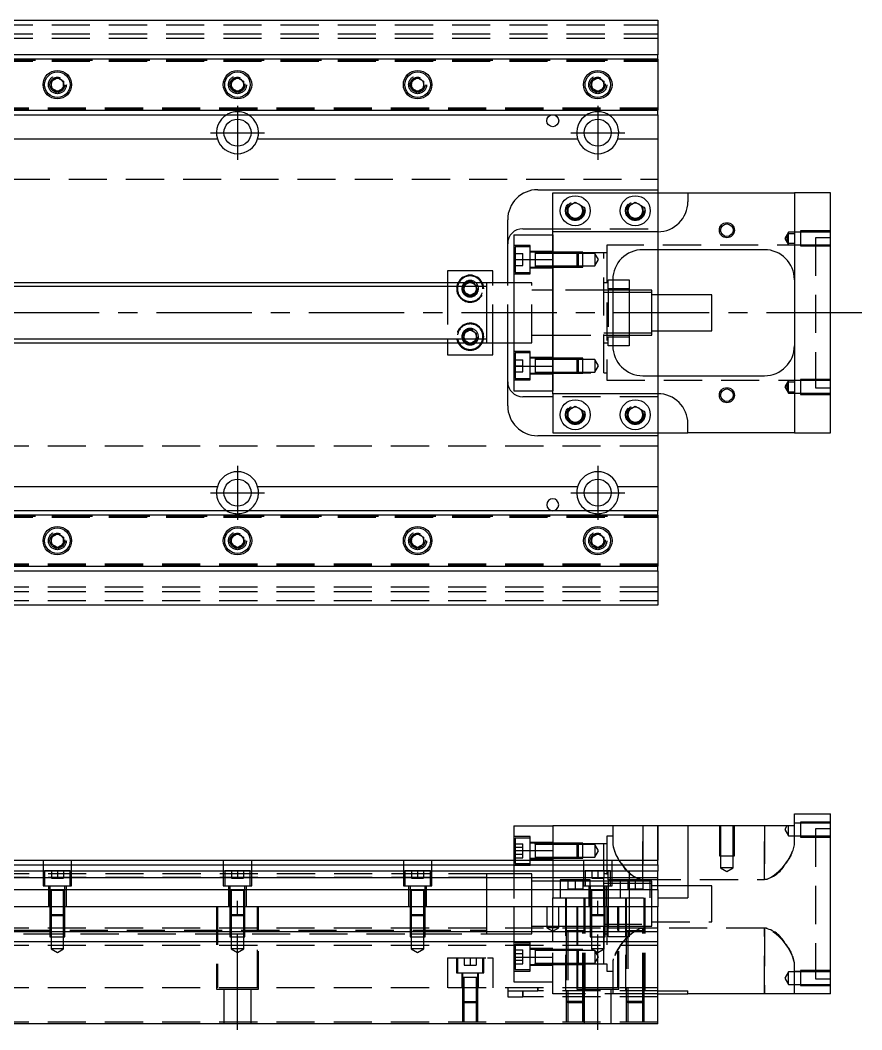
# Model space of a CAD drawing. Extents: x -20 to 866, y -286 to 102.
# Drawn here: x 427.6 to 707.9, y -239 to 97.5 of the extents above; entities that cross this region are included whole.
import ezdxf

# ---------------------------------------------------------------- set-up
doc = ezdxf.new("R2010")
doc.units = 0
doc.linetypes.add('CENTER', pattern=[50.8, 31.75, -6.35, 6.35, -6.35])
doc.linetypes.add('DASHED', pattern=[19.05, 12.7, -6.35])
doc.layers.get('0').update_dxf_attribs({"linetype": 'CONTINUOUS'})
doc.layers.add('CENTER', color=1, linetype='CENTER')

msp = doc.modelspace()

# ---------------------------------------------------------------- linework, layer by layer
at = {"color": 3, "linetype": 'DASHED'}
for p, q in [((0, 96), (640, 96)), ((0, 93), (640, 93)), ((0, 91.5), (640, 91.5)), ((0, 84.2), (640, 84.2)), ((420, 84.204452), (640, 84.204452)), ((0, 83.8), (640, 83.8)), ((437.5, 76), (437.518502, 76.303588)), ((502.483582, 76.286038), (502.5, 76)), ((557.5, 76), (557.518502, 76.303588)), ((622.483582, 76.286038), (622.5, 76)), ((640, 68.2), (0, 68.2)), ((640, 67.8), (0, 67.8)), ((640, 67.795548), (420, 67.795548)), ((5.640312, 44.5), (640, 44.5)), ((640, 40), (640, 28)), ((615.477798, 34.364306), (615.5, 34)), ((629.5, 34), (629.520026, 34.346056)), ((605, 28), (640, 28)), ((640, 28), (640, 27)), ((640, 27), (640, 21)), ((687.5, 27.248732), (687.5, 22.248742)), ((697.5, 27.248732), (687.5, 27.248732)), ((605, 26), (605, 17.78342)), ((683.5, 26.848738), (682.287564, 24.748738)), ((682.287564, 24.748738), (683.5, 22.648738)), ((683.016436, 24.911344), (683.060666, 25.226886)), ((683.060666, 25.226886), (683.163852, 25.611128)), ((683.163852, 25.611128), (683.302956, 25.985522)), ((683.302956, 25.985522), (683.5, 26.435254)), ((683.5, 26.435254), (683.5, 26.848738)), ((687.5, 26.848738), (683.5, 26.848738)), ((683.5, 23.06222), (683.5, 26.435794)), ((683.5, 26.435254), (685.5, 26.435254)), ((697.5, 26.848738), (687.5, 26.848738)), ((692.5, 25), (692.5, -25)), ((697.5, 25), (692.5, 25)), ((597.5, 22.42767), (592, 22.42767)), ((592.5, 21.92767), (592.5, 13.42767)), ((597.5, 21.92767), (592.5, 21.92767)), ((597.5, 12.92767), (597.5, 22.42767)), ((605, 20.42767), (597.5, 20.42767)), ((623, 22.5), (623, -22.5)), ((692.5, 22.5), (623, 22.5)), ((683.5, 22.648738), (683.5, 23.06222)), ((685.5, 23.06222), (683.5, 23.06222)), ((683.5, 22.648738), (687.5, 22.648738)), ((687.5, 22.648738), (697.5, 22.648738)), ((687.5, 22.248742), (697.5, 22.248742)), ((592.5, 19.67767), (595, 19.67767)), ((592.5, 17.67767), (595, 17.67767)), ((595, 17.67767), (595, 19.67767)), ((595, 15.67767), (595, 17.67767)), ((599.1, 20.17767), (597.5, 20.17767)), ((599.1, 20.17767), (599.095, 20.17767)), ((599.1, 20.17767), (599.1, 19.92022)), ((599.105, 20.17767), (599.1, 20.17767)), ((604.99998, 20.17767), (599.1, 20.17767)), ((599.1, 19.92022), (599.1, 15.435068)), ((604.99998, 19.77767), (599.1, 19.77767)), ((613.1, 20.17767), (605, 20.17767)), ((613.1, 20.177664), (605, 20.177664)), ((622, 20), (605, 20)), ((613.5, 19.77767), (605, 19.77767)), ((613.1, 15.17767), (613.1, 20.17767)), ((613.5, 19.77767), (613.1, 20.17767)), ((615, 20.177664), (613.10002, 20.177664)), ((613.5, 19.77767), (613.5, 15.57767)), ((615, 19.77767), (613.50002, 19.77767)), ((615, 15.177674), (615, 20.177664)), ((619, 19.77767), (615, 19.77767)), ((619, 19.77767), (619, 15.57767)), ((620.212436, 17.67767), (619, 19.77767)), ((619, 15.57767), (620.212436, 17.67767)), ((622, -20), (622, 20)), ((623, 20), (622, 20)), ((592.5, 15.67767), (595, 15.67767)), ((597.5, 15.17767), (599.1, 15.17767)), ((597.5, 14.92767), (605, 14.92767)), ((599.095, 15.17767), (599.1, 15.17767)), ((599.1, 15.57767), (604.99998, 15.57767)), ((599.1, 15.435068), (599.1, 15.17767)), ((599.1, 15.17767), (599.105, 15.17767)), ((599.1, 15.17767), (604.99998, 15.17767)), ((605, 15.57767), (613.5, 15.57767)), ((605, 15.177674), (613.1, 15.177674)), ((605, 15.17767), (613.1, 15.17767)), ((613.1, 15.17767), (613.5, 15.57767)), ((613.10002, 15.177674), (615, 15.177674)), ((613.50002, 15.57767), (615, 15.57767)), ((615, 15.57767), (619, 15.57767)), ((576.964102, 10), (577.5, 10.309402)), ((577.5, 10.309402), (578.035898, 10)), ((592, 12.92767), (597.5, 12.92767)), ((592.5, 13.42767), (597.5, 13.42767)), ((623.5, 11), (625, 11)), ((623.5, 8), (623.5, 11)), ((570, 10), (570, 8.75)), ((570, 8.75), (570, -8.75)), ((575.5, 9.1547), (576.964102, 10)), ((575.5, 8.75), (575.5, 9.1547)), ((575.5, 6.8453), (575.5, 8.75)), ((577.5, 5.690598), (575.5, 6.8453)), ((579.5, 6.8453), (577.5, 5.690598)), ((578.035898, 10), (579.5, 9.1547)), ((579.5, 9.1547), (579.5, 8.75)), ((579.5, 8.75), (579.5, 6.8453)), ((579.983582, 8.286038), (580, 8)), ((585, -10), (585, 10)), ((590, -10), (590, 10)), ((598, 10), (592, 10)), ((598, -10), (598, 10)), ((605, 7.5), (598, 7.5)), ((622, 7.5), (605, 7.5)), ((622, 7.5), (621.995, 7.5)), ((623.5, 10), (622, 10)), ((623.5, 7.5), (622, 7.5)), ((622.005, 7.5), (622, 7.5)), ((623.5, 6.75), (622, 6.75)), ((623.5, 8), (623.5, -8)), ((625, 8), (623.5, 8)), ((625, 7.5), (623.5, 7.5)), ((625, 6.75), (623.5, 6.75)), ((630.5, 7.5), (625, 7.5)), ((630.5, 6.75), (625, 6.75)), ((640, 6), (640, -6)), ((575.5, -6.8453), (577.5, -5.690598)), ((577.5, -5.690598), (579.5, -6.8453)), ((570, -8.75), (570, -10)), ((575, -8), (575.018502, -7.696412)), ((575.5, -8.75), (575.5, -6.8453)), ((575.5, -9.1547), (575.5, -8.75)), ((576.964102, -10), (575.5, -9.1547)), ((577.5, -10.309402), (576.964102, -10)), ((578.035898, -10), (577.5, -10.309402)), ((579.5, -9.1547), (578.035898, -10)), ((579.5, -6.8453), (579.5, -8.75)), ((579.5, -8.75), (579.5, -9.1547)), ((583, -10), (583, -9.999498)), ((592, -10), (598, -10)), ((598, -7.5), (605, -7.5)), ((605, -7.5), (622, -7.5)), ((621.995, -7.5), (622, -7.5)), ((622, -6.75), (623.5, -6.75)), ((622, -7.5), (623.5, -7.5)), ((622, -7.5), (622.005, -7.5)), ((622, -10), (623.5, -10)), ((623.5, -6.75), (625, -6.75)), ((623.5, -7.5), (625, -7.5)), ((623.5, -8), (625, -8)), ((623.5, -11), (623.5, -8)), ((625, -6.75), (630.5, -6.75)), ((625, -7.5), (630.5, -7.5)), ((597.5, -12.92767), (592, -12.92767)), ((592.5, -13.42767), (592.5, -21.92767)), ((597.5, -13.42767), (592.5, -13.42767)), ((597.5, -22.42767), (597.5, -12.92767)), ((625, -11), (623.5, -11)), ((592.5, -15.67767), (595, -15.67767)), ((595, -17.67767), (595, -15.67767)), ((605, -14.92767), (597.5, -14.92767)), ((599.1, -15.17767), (597.5, -15.17767)), ((599.1, -15.17767), (599.095, -15.17767)), ((599.1, -15.17767), (599.1, -15.435118)), ((599.105, -15.17767), (599.1, -15.17767)), ((604.99998, -15.17767), (599.1, -15.17767)), ((599.1, -15.435118), (599.1, -19.920272)), ((604.99998, -15.57767), (599.1, -15.57767)), ((613.1, -15.17767), (605, -15.17767)), ((613.1, -15.177674), (605, -15.177674)), ((613.5, -15.57767), (605, -15.57767)), ((613.1, -20.17767), (613.1, -15.17767)), ((613.5, -15.57767), (613.1, -15.17767)), ((615, -15.177674), (613.10002, -15.177674)), ((613.5, -15.57767), (613.5, -19.77767)), ((615, -15.57767), (613.50002, -15.57767)), ((615, -20.177664), (615, -15.177674)), ((619, -15.57767), (615, -15.57767)), ((619, -15.57767), (619, -19.77767)), ((620.212436, -17.67767), (619, -15.57767)), ((592.5, -17.67767), (595, -17.67767)), ((592.5, -19.67767), (595, -19.67767)), ((595, -19.67767), (595, -17.67767)), ((597.5, -20.17767), (599.1, -20.17767)), ((599.095, -20.17767), (599.1, -20.17767)), ((599.1, -19.77767), (604.99998, -19.77767)), ((599.1, -19.920272), (599.1, -20.17767)), ((599.1, -20.17767), (599.105, -20.17767)), ((599.1, -20.17767), (604.99998, -20.17767)), ((605, -17.78342), (605, -26)), ((605, -19.77767), (613.5, -19.77767)), ((605, -20), (622, -20)), ((605, -20.177664), (613.1, -20.177664)), ((605, -20.17767), (613.1, -20.17767)), ((613.1, -20.17767), (613.5, -19.77767)), ((613.10002, -20.177664), (615, -20.177664)), ((613.50002, -19.77767), (615, -19.77767)), ((615, -19.77767), (619, -19.77767)), ((619, -19.77767), (620.212436, -17.67767)), ((622, -20), (623, -20)), ((592, -22.42767), (597.5, -22.42767)), ((592.5, -21.92767), (597.5, -21.92767)), ((597.5, -20.42767), (605, -20.42767)), ((623, -22.5), (692.5, -22.5)), ((640, -21), (640, -27)), ((683.5, -22.648738), (682.287564, -24.748738)), ((683.163852, -23.886348), (683.302956, -23.511954)), ((683.302956, -23.511954), (683.5, -23.06222)), ((683.5, -23.06222), (683.5, -22.648738)), ((687.5, -22.648738), (683.5, -22.648738)), ((683.5, -26.435254), (683.5, -23.06168)), ((683.5, -23.06222), (685.5, -23.06222)), ((687.5, -22.248742), (687.5, -27.248732)), ((697.5, -22.248742), (687.5, -22.248742)), ((697.5, -22.648738), (687.5, -22.648738)), ((682.287564, -24.748738), (683.5, -26.848738)), ((683.016436, -24.586132), (683.060666, -24.27059)), ((683.060666, -24.27059), (683.163852, -23.886348)), ((683.5, -26.848738), (683.5, -26.435254)), ((685.5, -26.435254), (683.5, -26.435254)), ((683.5, -26.848738), (687.5, -26.848738)), ((687.5, -26.848738), (697.5, -26.848738)), ((692.5, -25), (697.5, -25)), ((640, -28), (605, -28)), ((640, -27), (640, -28)), ((640, -28), (640, -40)), ((687.5, -27.248732), (697.5, -27.248732)), ((615.477798, -33.635694), (615.5, -34)), ((635.477798, -33.635694), (635.5, -34)), ((640, -44.5), (5.640312, -44.5)), ((0, -67.8), (640, -67.8)), ((0, -68.2), (640, -68.2)), ((420, -67.795548), (640, -67.795548)), ((442.483582, -75.713962), (442.5, -76)), ((502.483582, -75.713962), (502.5, -76)), ((562.483582, -75.713962), (562.5, -76)), ((622.483582, -75.713962), (622.5, -76)), ((640, -83.8), (0, -83.8)), ((640, -84.2), (0, -84.2)), ((640, -84.204452), (420, -84.204452)), ((640, -91.5), (0, -91.5)), ((640, -93), (0, -93)), ((640, -96), (0, -96)), ((625, -171.03), (625, -177.402214)), ((635, -188.952252), (635, -171.03)), ((635, -171.03), (635, -188.952252)), ((640, -171.03), (640, -182.53)), ((660.500006, -171.03), (660.500006, -181.03)), ((660.9, -171.03), (660.9, -181.03)), ((665.1, -181.03), (665.1, -171.03)), ((665.499994, -181.03), (665.499994, -171.03)), ((675.5, -171.03), (675.5, -188.952252)), ((675.5, -188.952252), (675.5, -171.03)), ((683.009982, -171.03), (682.287564, -172.281262)), ((683.5, -174.381262), (683.5, -171.03)), ((687.5, -170.181262), (685.5, -170.181262)), ((685.5, -177.402214), (685.5, -171.03)), ((687.5, -169.781268), (687.5, -174.781258)), ((697.5, -169.781268), (687.5, -169.781268)), ((697.5, -170.181262), (687.5, -170.181262)), ((597.5, -174.60233), (592, -174.60233)), ((597.5, -179.35233), (597.5, -174.60233)), ((623, -174.53), (623, -191.03)), ((625, -174.53), (623, -174.53)), ((682.287564, -172.281262), (683.5, -174.381262)), ((683.5, -174.381262), (687.5, -174.381262)), ((692.5, -174.53), (685.5, -174.53)), ((687.5, -174.381262), (697.5, -174.381262)), ((687.5, -174.781258), (697.5, -174.781258)), ((692.5, -172.03), (692.5, -222.03)), ((697.5, -172.03), (692.5, -172.03)), ((592.5, -175.10233), (592.5, -179.35233)), ((597.5, -175.10233), (592.5, -175.10233)), ((592.5, -177.04293), (595, -177.04293)), ((592.5, -178.19763), (595, -178.19763)), ((595, -178.19763), (595, -177.04293)), ((595, -180.507032), (595, -178.19763)), ((605, -176.60233), (597.5, -176.60233)), ((599.1, -176.85233), (597.5, -176.85233)), ((599.1, -176.85233), (599.095, -176.85233)), ((599.1, -176.852326), (599.1, -176.853182)), ((599.1, -176.85233), (599.1, -177.10978)), ((599.1, -177.109798), (599.1, -176.85233)), ((604.99998, -176.85233), (599.1, -176.85233)), ((599.105, -176.85233), (599.1, -176.85233)), ((599.1, -177.10978), (599.1, -179.35233)), ((604.99998, -177.25233), (599.1, -177.25233)), ((613.1, -176.85233), (605, -176.85233)), ((613.100006, -176.852336), (605, -176.852336)), ((613.27767, -177.03), (605, -177.03)), ((613.5, -177.25233), (605, -177.25233)), ((613.1, -179.35233), (613.1, -176.85233)), ((613.5, -177.25233), (613.1, -176.85233)), ((615, -176.852336), (613.10002, -176.852336)), ((615, -177.03), (613.27767, -177.03)), ((613.5, -177.25233), (613.5, -181.45233)), ((615, -177.25233), (613.50002, -177.25233)), ((615, -181.852326), (615, -176.852336)), ((622, -177.03), (615, -177.03)), ((619, -177.25233), (615, -177.25233)), ((619, -177.25233), (619, -181.45233)), ((620.212436, -179.35233), (619, -177.25233)), ((622, -186.03), (622, -177.03)), ((623, -177.03), (622, -177.03)), ((592.5, -179.35233), (592.5, -182.53)), ((592.5, -180.507032), (595, -180.507032)), ((592.5, -181.661732), (595, -181.661732)), ((595, -181.661732), (595, -180.507032)), ((597.5, -184.10233), (597.5, -179.35233)), ((599.1, -179.2023), (599.1, -179.48317)), ((599.1, -179.35233), (599.1, -181.119324)), ((599.1, -181.119324), (599.1, -181.594932)), ((599.1, -181.119328), (599.1, -181.852336)), ((599.1, -181.45233), (604.99998, -181.45233)), ((599.1, -181.594932), (599.1, -181.85233)), ((605, -181.45233), (613.5, -181.45233)), ((613.1, -181.85233), (613.1, -179.35233)), ((613.1, -181.85233), (613.5, -181.45233)), ((613.50002, -181.45233), (615, -181.45233)), ((615, -181.45233), (619, -181.45233)), ((619, -181.45233), (620.212436, -179.35233)), ((660.500006, -181.03), (665.499994, -181.03)), ((660.9, -181.03), (660.9, -185.03)), ((665.1, -185.03), (665.1, -181.03)), ((435.25, -182.53), (435.25, -191.03)), ((444.75, -191.03), (444.75, -182.53)), ((495.25, -182.53), (495.25, -191.03)), ((504.75, -191.03), (504.75, -182.53)), ((555.25, -182.53), (555.25, -191.03)), ((564.75, -191.03), (564.75, -182.53)), ((592, -182.53), (592, -198.03)), ((592, -184.10233), (597.5, -184.10233)), ((592.5, -182.53), (592.5, -183.60233)), ((592.5, -183.60233), (597.5, -183.60233)), ((597.5, -181.85233), (599.1, -181.85233)), ((597.5, -182.10233), (605, -182.10233)), ((599.095, -181.85233), (599.1, -181.85233)), ((599.1, -181.85233), (604.99998, -181.85233)), ((599.1, -181.85233), (599.105, -181.85233)), ((605, -181.852326), (613.1, -181.852326)), ((605, -181.85233), (613.1, -181.85233)), ((605, -182.53), (605, -195.03)), ((613.10002, -181.852326), (615, -181.852326)), ((615.25, -182.53), (615.25, -191.03)), ((624.75, -191.03), (624.75, -182.53)), ((663, -185.03), (660.9, -185.03)), ((660.9, -185.03), (663, -186.242436)), ((665.1, -185.03), (663, -185.03)), ((663, -186.242436), (665.1, -185.03)), ((583, -188.28), (25, -188.28)), ((583, -187.03), (413.5, -187.03)), ((444.25, -186.03), (435.75, -186.03)), ((435.75, -186.03), (435.75, -191.03)), ((438, -186.03), (438, -188.53)), ((440, -186.03), (440, -188.53)), ((442, -186.03), (442, -188.53)), ((444.25, -191.03), (444.25, -186.03)), ((504.25, -186.03), (495.75, -186.03)), ((495.75, -186.03), (495.75, -191.03)), ((498, -186.03), (498, -188.53)), ((500, -186.03), (500, -188.53)), ((502, -186.03), (502, -188.53)), ((504.25, -191.03), (504.25, -186.03)), ((564.25, -186.03), (555.75, -186.03)), ((555.75, -186.03), (555.75, -191.03)), ((558, -186.03), (558, -188.53)), ((560, -186.03), (560, -188.53)), ((562, -186.03), (562, -188.53)), ((564.25, -191.03), (564.25, -186.03)), ((583, -187.03), (582.995, -187.03)), ((583, -187.030502), (583, -187.03)), ((592, -187.03), (583, -187.03)), ((583.005, -187.03), (583, -187.03)), ((583, -197.230066), (583, -187.030502)), ((598, -187.03), (592, -187.03)), ((598, -197.03), (598, -187.03)), ((624.25, -186.03), (615.75, -186.03)), ((615.75, -186.03), (615.75, -191.03)), ((618, -186.03), (618, -188.53)), ((620, -186.03), (620, -188.53)), ((622, -186.03), (622, -188.53)), ((623.5, -187.03), (622, -187.03)), ((623.5, -189.03), (623.5, -186.03)), ((624.25, -186.03), (630.5, -186.03)), ((624.25, -191.03), (624.25, -186.03)), ((630.5, -186.03), (630.5, -189.03)), ((435.25, -191.03), (444.75, -191.03)), ((437, -191.03), (437, -198.03)), ((437.5, -191.03), (437.5, -192.63)), ((438, -188.53), (440, -188.53)), ((440, -188.53), (442, -188.53)), ((442.5, -192.63), (442.5, -191.03)), ((443, -198.03), (443, -191.03)), ((495.25, -191.03), (504.75, -191.03)), ((497, -191.03), (497, -198.03)), ((497.5, -191.03), (497.5, -192.63)), ((498, -188.53), (500, -188.53)), ((500, -188.53), (502, -188.53)), ((502.5, -192.63), (502.5, -191.03)), ((503, -198.03), (503, -191.03)), ((555.25, -191.03), (564.75, -191.03)), ((557, -191.03), (557, -198.03)), ((557.5, -191.03), (557.5, -192.63)), ((558, -188.53), (560, -188.53)), ((560, -188.53), (562, -188.53)), ((562.5, -192.63), (562.5, -191.03)), ((563, -198.03), (563, -191.03)), ((605, -189.53), (598, -189.53)), ((607.5, -189.53), (605, -189.53)), ((615.75, -189.03), (607.5, -189.03)), ((607.5, -189.03), (607.5, -195.03)), ((615.75, -189.53), (607.5, -189.53)), ((610, -189.03), (610, -192.03)), ((612.5, -189.03), (612.5, -192.03)), ((615, -189.03), (615, -192.03)), ((615.25, -191.03), (624.75, -191.03)), ((617.5, -189.03), (615.75, -189.03)), ((617.5, -189.53), (615.75, -189.53)), ((617, -191.03), (617, -198.03)), ((617.5, -191.03), (617.5, -189.03)), ((622, -189.53), (617.5, -189.53)), ((617.5, -191.03), (617.5, -192.63)), ((618, -188.53), (620, -188.53)), ((620, -188.53), (622, -188.53)), ((622, -189.53), (621.995, -189.53)), ((622, -191.03), (622, -188.53)), ((622.005, -189.53), (622, -189.53)), ((623.5, -189.53), (622, -189.53)), ((623.5, -190.28), (622, -190.28)), ((622, -192.628864), (622, -191.03)), ((622.5, -192.63), (622.5, -191.03)), ((623, -198.03), (623, -191.03)), ((624.25, -189.03), (623.5, -189.03)), ((623.5, -189.03), (623.5, -191.03)), ((624.25, -189.53), (623.5, -189.53)), ((624.25, -190.28), (623.5, -190.28)), ((623.5, -191.03), (623.5, -195.03)), ((627.5, -189.03), (624.25, -189.03)), ((627.5, -189.53), (624.25, -189.53)), ((627.5, -190.28), (624.25, -190.28)), ((637.5, -189.03), (627.5, -189.03)), ((627.5, -189.03), (627.5, -195.03)), ((630.5, -189.53), (627.5, -189.53)), ((630.5, -190.28), (627.5, -190.28)), ((630, -189.03), (630, -192.03)), ((630.5, -189.03), (630.5, -195.03)), ((637.5, -189.53), (630.5, -189.53)), ((637.5, -190.28), (630.5, -190.28)), ((632.5, -189.03), (632.5, -192.03)), ((635, -188.952252), (675.5, -188.952252)), ((635, -189.03), (635, -192.03)), ((637.5, -195.03), (637.5, -189.03)), ((638, -189.53), (637.5, -189.53)), ((638, -190.28), (637.5, -190.28)), ((638, -195.03), (638, -189.53)), ((640, -191.03), (638, -191.03)), ((650, -191.03), (640, -191.03)), ((658, -191.03), (650, -191.03)), ((658, -197.03), (658, -191.03)), ((675.847748, -188.936468), (675.5, -188.952252)), ((676.192382, -188.890138), (675.847748, -188.936468)), ((676.427222, -188.841004), (676.192382, -188.890138)), ((437.5, -192.625), (437.5, -192.63)), ((437.757468, -192.63), (437.5, -192.63)), ((437.5, -192.63), (437.5, -198.02998)), ((437.5, -192.63), (437.5, -192.635)), ((442.242552, -192.63), (437.757468, -192.63)), ((437.9, -192.63), (437.9, -198.02998)), ((442.1, -198.02998), (442.1, -192.63)), ((442.5, -192.63), (442.242552, -192.63)), ((442.5, -192.63), (442.5, -192.625)), ((442.5, -198.02998), (442.5, -192.63)), ((442.5, -192.635), (442.5, -192.63)), ((497.5, -192.625), (497.5, -192.63)), ((497.757468, -192.63), (497.5, -192.63)), ((497.5, -192.63), (497.5, -198.02998)), ((497.5, -192.63), (497.5, -192.635)), ((502.242552, -192.63), (497.757468, -192.63)), ((497.9, -192.63), (497.9, -198.02998)), ((502.1, -198.02998), (502.1, -192.63)), ((502.5, -192.63), (502.242552, -192.63)), ((502.5, -192.63), (502.5, -192.625)), ((502.5, -198.02998), (502.5, -192.63)), ((502.5, -192.635), (502.5, -192.63)), ((557.5, -192.625), (557.5, -192.63)), ((557.757468, -192.63), (557.5, -192.63)), ((557.5, -192.63), (557.5, -198.02998)), ((557.5, -192.63), (557.5, -192.635)), ((562.242552, -192.63), (557.757468, -192.63)), ((557.9, -192.63), (557.9, -198.02998)), ((562.1, -198.02998), (562.1, -192.63)), ((562.5, -192.63), (562.242552, -192.63)), ((562.5, -192.63), (562.5, -192.625)), ((562.5, -198.02998), (562.5, -192.63)), ((562.5, -192.635), (562.5, -192.63)), ((605, -198.03), (605, -195.03)), ((605, -195.03), (617.5, -195.03)), ((609.25, -195.03), (609.25, -226.03)), ((609.5, -195.03), (609.5, -198.03)), ((610, -192.03), (612.5, -192.03)), ((612.5, -192.03), (615, -192.03)), ((615.5, -206.035), (615.5, -195.03)), ((615.75, -226.03), (615.75, -195.03)), ((617.5, -192.625), (617.5, -192.63)), ((617.5, -192.63), (617.757448, -192.63)), ((617.757468, -192.63), (617.5, -192.63)), ((617.5, -192.63), (617.5, -198.02998)), ((617.5, -192.63), (617.5, -192.635)), ((617.5, -195.03), (617.9, -195.03)), ((622.242552, -192.63), (617.757468, -192.63)), ((617.9, -192.63), (617.9, -198.02998)), ((617.9, -195.03), (622.1, -195.03)), ((622, -195.03), (622, -192.628864)), ((622, -197.03), (622, -195.03)), ((622.1, -198.02998), (622.1, -192.63)), ((622.1, -195.03), (622.5, -195.03)), ((622.5, -192.63), (622.242552, -192.63)), ((622.242602, -192.63), (622.5, -192.63)), ((622.5, -192.63), (622.5, -192.625)), ((622.5, -198.02998), (622.5, -192.63)), ((622.5, -192.635), (622.5, -192.63)), ((622.5, -195.03), (640, -195.03)), ((623.5, -195.03), (623.5, -205.03)), ((629.25, -195.03), (629.25, -226.03)), ((629.5, -195.03), (629.5, -206.035)), ((630, -192.03), (632.5, -192.03)), ((630.5, -195.03), (630.5, -205.03)), ((632.5, -192.03), (635, -192.03)), ((635.5, -206.035), (635.5, -195.03)), ((635.75, -226.03), (635.75, -195.03)), ((638, -197.03), (638, -195.03)), ((437.5, -198.03), (437.5, -200.63)), ((437.500006, -198.03), (437.500006, -200.630006)), ((437.9, -198.03), (437.9, -201.03)), ((442.1, -201.03), (442.1, -198.03)), ((442.499994, -200.630006), (442.499994, -198.03)), ((442.5, -200.63), (442.5, -198.03)), ((493, -198.03), (493, -225.53)), ((493.291796, -198.03), (493.291796, -225.03)), ((497.5, -198.03), (497.5, -200.63)), ((497.500006, -198.03), (497.500006, -200.630006)), ((497.9, -198.03), (497.9, -201.03)), ((502.1, -201.03), (502.1, -198.03)), ((502.499994, -200.630006), (502.499994, -198.03)), ((502.5, -200.63), (502.5, -198.03)), ((506.708204, -225.03), (506.708204, -198.03)), ((507, -225.53), (507, -198.03)), ((557.5, -198.03), (557.5, -200.63)), ((557.500006, -198.03), (557.500006, -200.630006)), ((557.9, -198.03), (557.9, -201.03)), ((562.1, -201.03), (562.1, -198.03)), ((562.499994, -200.630006), (562.499994, -198.03)), ((562.5, -200.63), (562.5, -198.03)), ((583, -207.03), (583, -197.230066)), ((592, -198.03), (592, -206.33)), ((598, -198.03), (598, -197.03)), ((598, -206.33), (598, -198.03)), ((603, -198.03), (603, -205.03)), ((605, -206.33), (605, -198.03)), ((607, -205.03), (607, -198.03)), ((609.5, -198.03), (609.5, -206.03)), ((613, -198.03), (613, -225.53)), ((613.291796, -198.03), (613.291796, -225.03)), ((617.5, -198.03), (617.5, -200.63)), ((617.500006, -198.03), (617.500006, -200.630006)), ((617.9, -198.03), (617.9, -201.03)), ((622, -217.03), (622, -197.03)), ((622.1, -201.03), (622.1, -198.03)), ((622.499994, -200.630006), (622.499994, -198.03)), ((622.5, -200.63), (622.5, -198.03)), ((623, -198.03), (623, -219.53)), ((626.708204, -225.03), (626.708204, -198.03)), ((627, -225.53), (627, -198.03)), ((638, -204.53), (638, -197.03)), ((658, -203.03), (658, -197.03)), ((437.5, -200.63), (442.5, -200.63)), ((437.5, -200.63), (437.9, -201.03)), ((437.500006, -200.63002), (437.500006, -206.33)), ((442.1, -201.03), (437.9, -201.03)), ((437.9, -201.03002), (437.9, -208.03)), ((442.1, -201.03), (442.5, -200.63)), ((442.1, -208.03), (442.1, -201.03002)), ((442.499994, -206.33), (442.499994, -200.63002)), ((497.5, -200.63), (502.5, -200.63)), ((497.5, -200.63), (497.9, -201.03)), ((497.500006, -200.63002), (497.500006, -206.33)), ((502.1, -201.03), (497.9, -201.03)), ((497.9, -201.03002), (497.9, -208.03)), ((502.1, -201.03), (502.5, -200.63)), ((502.1, -208.03), (502.1, -201.03002)), ((502.499994, -206.33), (502.499994, -200.63002)), ((557.5, -200.63), (562.5, -200.63)), ((557.5, -200.63), (557.9, -201.03)), ((557.500006, -200.63002), (557.500006, -206.33)), ((562.1, -201.03), (557.9, -201.03)), ((557.9, -201.03002), (557.9, -208.03)), ((562.1, -201.03), (562.5, -200.63)), ((562.1, -208.03), (562.1, -201.03002)), ((562.499994, -206.33), (562.499994, -200.63002)), ((617.5, -200.63), (622.5, -200.63)), ((617.5, -200.63), (617.9, -201.03)), ((617.500006, -200.63002), (617.500006, -206.33)), ((622.1, -201.03), (617.9, -201.03)), ((617.9, -201.03002), (617.9, -208.03)), ((622.1, -201.03), (622.5, -200.63)), ((622.1, -208.03), (622.1, -201.03002)), ((622.499994, -206.33), (622.499994, -200.63002)), ((640, -205.18), (0, -205.18)), ((598, -204.53), (605, -204.53)), ((607, -205.03), (603, -205.03)), ((603, -205.03), (605, -206.1847)), ((605, -204.53), (609.5, -204.53)), ((605, -206.1847), (607, -205.03)), ((609.5, -204.53), (622.005, -204.53)), ((621.995, -204.53), (630.5, -204.53)), ((622, -203.78), (638, -203.78)), ((622.005, -204.53), (630.5, -204.53)), ((623.5, -205.03), (630.5, -205.03)), ((623.5, -208.03), (623.5, -205.03)), ((630.5, -204.53), (638, -204.53)), ((630.5, -205.03), (630.5, -208.03)), ((634.072778, -205.218996), (634.258914, -205.178876)), ((635, -205.107748), (634.255708, -205.17949)), ((634.258914, -205.178876), (635, -205.107748)), ((675.5, -205.107748), (635, -205.107748)), ((635, -206.02998), (635, -205.107748)), ((635, -205.107748), (635, -206.02998)), ((638, -203.03), (658, -203.03)), ((675.5, -205.107748), (675.5, -227.03)), ((675.5, -227.03), (675.5, -205.107748)), ((675.847748, -205.123532), (675.5, -205.107748)), ((676.192382, -205.169862), (675.847748, -205.123532)), ((676.427222, -205.218996), (676.192382, -205.169862)), ((25, -205.78), (583, -205.78)), ((352.499994, -207.03), (583.005, -207.03)), ((437.500006, -206.33), (437.500006, -208.03)), ((437.500006, -207.03), (442.499994, -207.03)), ((437.500006, -208.03), (442.499994, -208.03)), ((437.9, -208.03), (437.9, -212.03)), ((442.1, -212.03), (442.1, -208.03)), ((442.499994, -208.03), (442.499994, -206.33)), ((497.500006, -206.33), (497.500006, -208.03)), ((497.500006, -207.03), (502.499994, -207.03)), ((497.500006, -208.03), (502.499994, -208.03)), ((497.9, -208.03), (497.9, -212.03)), ((502.1, -212.03), (502.1, -208.03)), ((502.499994, -208.03), (502.499994, -206.33)), ((557.500006, -206.33), (557.500006, -208.03)), ((557.500006, -207.03), (562.499994, -207.03)), ((557.500006, -208.03), (562.499994, -208.03)), ((557.9, -208.03), (557.9, -212.03)), ((562.1, -212.03), (562.1, -208.03)), ((562.499994, -208.03), (562.499994, -206.33)), ((582.995, -207.03), (583.291796, -207.03)), ((583.291796, -207.03), (592, -207.03)), ((592, -206.33), (592, -209.73)), ((592, -207.03), (596.708204, -207.03)), ((596.708204, -207.03), (598, -207.03)), ((598, -207.03), (598, -206.33)), ((605, -209.73), (605, -206.33)), ((615.500006, -206.03), (609.499994, -206.03)), ((615.500006, -206.03), (609.499994, -206.03)), ((609.5, -206.025), (609.5, -206.03)), ((609.849602, -206.03), (609.5, -206.03)), ((609.5, -206.03), (609.5, -206.33)), ((609.5, -206.03), (609.5, -206.035)), ((609.5, -206.33), (609.5, -209.73)), ((610, -206.03), (610, -206.33)), ((610, -206.33), (610, -209.73)), ((615, -226.02998), (615, -206.03)), ((615.5, -206.03), (615.15035, -206.03)), ((615.5, -226.02998), (615.5, -206.025)), ((617.500006, -206.33), (617.500006, -208.03)), ((617.500006, -208.03), (622.499994, -208.03)), ((617.9, -208.03), (617.9, -212.03)), ((622, -207.03), (623.5, -207.03)), ((622.1, -212.03), (622.1, -208.03)), ((622.499994, -208.03), (622.499994, -206.33)), ((630.5, -208.03), (623.5, -208.03)), ((629.5, -206.025), (629.5, -226.02998)), ((629.5, -206.03), (629.84965, -206.03)), ((629.849602, -206.03), (629.5, -206.03)), ((635.15035, -206.03), (629.849602, -206.03)), ((630, -206.03), (630, -226.02998)), ((635, -226.02998), (635, -206.03)), ((635.150204, -206.03), (635.5, -206.03)), ((635.5, -206.03), (635.15035, -206.03)), ((635.5, -226.02998), (635.5, -206.025)), ((640, -210.88), (0, -210.88)), ((592, -209.73), (592, -214.81342)), ((597.5, -209.95767), (592, -209.95767)), ((592.5, -210.45767), (592.5, -214.70767)), ((596.708204, -210.45767), (592.5, -210.45767)), ((597.5, -210.45767), (596.708204, -210.45767)), ((597.5, -214.70767), (597.5, -209.95767)), ((605, -211.95767), (597.5, -211.95767)), ((605, -226.03), (605, -209.73)), ((609.5, -209.73), (609.5, -226.02998)), ((610, -209.73), (610, -226.02998)), ((442.1, -212.03), (437.9, -212.03)), ((437.9, -212.03), (440, -213.242436)), ((440, -213.242436), (442.1, -212.03)), ((502.1, -212.03), (497.9, -212.03)), ((497.9, -212.03), (500, -213.242436)), ((500, -213.242436), (502.1, -212.03)), ((562.1, -212.03), (557.9, -212.03)), ((557.9, -212.03), (560, -213.242436)), ((560, -213.242436), (562.1, -212.03)), ((570, -215.03), (583.291796, -215.03)), ((570, -215.03), (570, -225.03)), ((573, -215.03), (573, -220.03)), ((573.25, -215.03), (573.25, -220.03)), ((575.5, -215.03), (575.5, -217.53)), ((577.5, -215.03), (577.5, -217.53)), ((579.5, -215.03), (579.5, -217.53)), ((581.75, -220.03), (581.75, -215.03)), ((582, -220.03), (582, -215.03)), ((583.291796, -215.03), (585, -215.03)), ((585, -215.03), (585, -225.03)), ((592, -214.81342), (592, -223.03)), ((592, -214.81342), (596.708204, -214.81342)), ((592.5, -212.398268), (595, -212.398268)), ((592.5, -213.552968), (595, -213.552968)), ((592.5, -214.70767), (592.5, -218.95767)), ((595, -213.552968), (595, -212.398268)), ((595, -215.86237), (595, -213.552968)), ((596.708204, -214.81342), (605, -214.81342)), ((599.1, -212.20767), (597.5, -212.20767)), ((597.5, -219.45767), (597.5, -214.70767)), ((599.1, -212.20767), (599.095, -212.20767)), ((599.1, -212.207664), (599.1, -212.60767)), ((599.1, -212.20767), (599.1, -212.465118)), ((599.1, -212.465136), (599.1, -212.20767)), ((604.99998, -212.20767), (599.1, -212.20767)), ((599.105, -212.20767), (599.1, -212.20767)), ((599.1, -212.465118), (599.1, -214.70767)), ((604.99998, -212.60767), (599.1, -212.60767)), ((599.1, -214.565624), (599.1, -214.849714)), ((599.1, -214.70767), (599.1, -216.950272)), ((609.5, -212.20767), (605, -212.20767)), ((609.5, -212.207674), (605, -212.207674)), ((609.5, -212.60767), (605, -212.60767)), ((610, -212.20767), (609.5, -212.20767)), ((610, -212.207674), (609.5, -212.207674)), ((610, -212.60767), (609.5, -212.60767)), ((613.1, -212.20767), (610, -212.20767)), ((613.1, -212.207674), (610, -212.207674)), ((613.5, -212.60767), (610, -212.60767)), ((613.1, -214.70767), (613.1, -212.20767)), ((613.5, -212.60767), (613.1, -212.20767)), ((613.1, -217.20767), (613.1, -214.70767)), ((615, -212.207674), (613.10002, -212.207674)), ((613.5, -212.60767), (613.5, -214.70767)), ((613.5, -214.70767), (613.5, -216.80767)), ((615, -212.60767), (613.50002, -212.60767)), ((619, -212.60767), (615, -212.60767)), ((622.1, -212.03), (617.9, -212.03)), ((617.9, -212.03), (620, -213.242436)), ((619, -212.60767), (619, -216.80767)), ((620.212436, -214.70767), (619, -212.60767)), ((619, -216.80767), (620.212436, -214.70767)), ((620, -213.242436), (622.1, -212.03)), ((575.5, -217.53), (577.5, -217.53)), ((577.5, -217.53), (579.5, -217.53)), ((592.5, -215.86237), (595, -215.86237)), ((592.5, -217.01707), (595, -217.01707)), ((595, -217.01707), (595, -215.86237)), ((597.5, -217.20767), (599.105, -217.20767)), ((597.5, -217.45767), (605, -217.45767)), ((599.095, -217.20767), (604.99998, -217.20767)), ((599.1, -216.80767), (599.1, -217.207674)), ((599.1, -216.80767), (604.99998, -216.80767)), ((599.1, -217.20767), (599.1, -216.95022)), ((599.1, -216.950272), (599.1, -217.20767)), ((599.1, -216.950272), (599.1, -217.20767)), ((605, -216.80767), (609.5, -216.80767)), ((605, -217.03), (609.5, -217.03)), ((605, -217.207664), (609.5, -217.207664)), ((605, -217.20767), (609.5, -217.20767)), ((609.5, -216.80767), (610, -216.80767)), ((609.5, -217.03), (610, -217.03)), ((609.5, -217.207664), (610, -217.207664)), ((609.5, -217.20767), (610, -217.20767)), ((610, -216.80767), (613.5, -216.80767)), ((610, -217.03), (622, -217.03)), ((610, -217.207664), (613.1, -217.207664)), ((610, -217.20767), (613.1, -217.20767)), ((613.1, -217.20767), (613.5, -216.80767)), ((613.10002, -217.207664), (615, -217.207664)), ((613.50002, -216.80767), (615, -216.80767)), ((615, -216.80767), (619, -216.80767)), ((622, -217.03), (623, -217.03)), ((625, -216.657786), (625, -227.03)), ((685.5, -227.03), (685.5, -216.657786)), ((573, -220.03), (582, -220.03)), ((574.75, -220.03), (574.75, -225.03)), ((575, -220.03), (575, -221.635)), ((575, -221.625), (575, -225.02998)), ((575, -221.63), (575.257448, -221.63)), ((575.257468, -221.63), (575, -221.63)), ((579.742552, -221.63), (575.257468, -221.63)), ((575.4, -221.63), (575.4, -225.02998)), ((579.6, -225.02998), (579.6, -221.63)), ((580, -221.63), (579.742552, -221.63)), ((579.742602, -221.63), (580, -221.63)), ((580, -221.635), (580, -220.03)), ((580, -225.02998), (580, -221.625)), ((580.25, -225.03), (580.25, -220.03)), ((592, -219.45767), (597.5, -219.45767)), ((592.5, -218.95767), (597.5, -218.95767)), ((623, -219.53), (625, -219.53)), ((683.5, -219.678738), (682.287564, -221.778738)), ((682.287564, -221.778738), (683.5, -223.878738)), ((683.5, -223.878738), (683.5, -219.678738)), ((687.5, -219.678738), (683.5, -219.678738)), ((685.5, -219.53), (692.5, -219.53)), ((687.5, -219.278742), (687.5, -224.278732)), ((697.5, -219.278742), (687.5, -219.278742)), ((697.5, -219.678738), (687.5, -219.678738)), ((692.5, -222.03), (697.5, -222.03)), ((640, -225.03), (0, -225.03)), ((506.708204, -225.03), (493.291796, -225.03)), ((575, -225.03), (575, -229.63)), ((575.000006, -225.03), (575.000006, -229.630006)), ((575.4, -225.03), (575.4, -230.03)), ((579.6, -230.03), (579.6, -225.03)), ((579.999994, -229.630006), (579.999994, -225.03)), ((580, -229.63), (580, -225.03)), ((590, -225.03), (590, -226.03)), ((592, -223.03), (605, -223.03)), ((600, -226.03), (600, -225.03)), ((600, -225.03), (600, -226.03)), ((626.708204, -225.03), (613.291796, -225.03)), ((683.5, -223.878738), (687.5, -223.878738)), ((687.5, -223.878738), (697.5, -223.878738)), ((687.5, -224.278732), (697.5, -224.278732)), ((493, -225.53), (500, -225.53)), ((495.5, -225.53), (495.5, -237.03)), ((500, -225.53), (507, -225.53)), ((504.5, -237.03), (504.5, -225.53)), ((590, -226.03), (600, -226.03)), ((590, -226.03), (590, -228.03)), ((590, -228.03), (595, -228.03)), ((595, -228.03), (595, -226.03)), ((595, -226.03), (595, -228.03)), ((640, -228.03), (595, -228.03)), ((640, -226.03), (600, -226.03)), ((605, -227.03), (605, -226.03)), ((635, -227.03), (605, -227.03)), ((609.5, -226.03), (609.5, -229.53)), ((609.500006, -226.03), (609.500006, -229.530006)), ((610, -226.03), (610, -230.03)), ((613, -225.53), (620, -225.53)), ((615, -230.03), (615, -226.03)), ((615.499994, -229.530006), (615.499994, -226.03)), ((615.5, -225.53), (615.5, -237.03)), ((615.5, -229.53), (615.5, -226.03)), ((620, -225.53), (627, -225.53)), ((624.5, -237.03), (624.5, -225.53)), ((629.5, -226.03), (629.5, -229.53)), ((629.500006, -226.03), (629.500006, -229.530006)), ((630, -226.03), (630, -230.03)), ((635, -230.03), (635, -226.03)), ((635.5, -227.03), (635, -227.03)), ((635.499994, -229.530006), (635.499994, -226.03)), ((635.5, -229.53), (635.5, -226.03)), ((640, -227.03), (635.5, -227.03)), ((575, -229.63), (580, -229.63)), ((575, -229.63), (575.4, -230.03)), ((575.000006, -229.63002), (575.000006, -236.53)), ((579.6, -230.03), (575.4, -230.03)), ((575.4, -230.03002), (575.4, -236.53)), ((579.6, -230.03), (580, -229.63)), ((579.6, -236.53), (579.6, -230.03002)), ((579.999994, -236.53), (579.999994, -229.63002)), ((609.5, -229.53), (615.5, -229.53)), ((609.5, -229.53), (610, -230.03)), ((609.500006, -229.53002), (609.500006, -236.53)), ((615, -230.03), (610, -230.03)), ((610, -230.03002), (610, -236.53)), ((615, -230.03), (615.5, -229.53)), ((615, -236.53), (615, -230.03002)), ((615.499994, -236.53), (615.499994, -229.53002)), ((629.5, -229.53), (635.5, -229.53)), ((629.5, -229.53), (630, -230.03)), ((629.500006, -229.53002), (629.500006, -236.53)), ((635, -230.03), (630, -230.03)), ((630, -230.03002), (630, -236.53)), ((635, -230.03), (635.5, -229.53)), ((635, -236.53), (635, -230.03002)), ((635.499994, -236.53), (635.499994, -229.53002)), ((640, -236.53), (6.499992, -236.53))]:
    msp.add_line(p, q, dxfattribs=at)
at = {"color": 7, "linetype": 'CONTINUOUS'}
for p, q in [((420, 97.5), (640, 97.5)), ((640, 97.5), (640, 86)), ((640, 86), (420, 86)), ((640, 84.460392), (420, 84.460392)), ((640, 84.460392), (640, 86)), ((640, 84.460392), (640, 67.539608)), ((438, 77.1547), (440, 78.309402)), ((440, 78.309402), (442, 77.1547)), ((498, 77.1547), (500, 78.309402)), ((500, 78.309402), (502, 77.1547)), ((558, 77.1547), (560, 78.309402)), ((560, 78.309402), (562, 77.1547)), ((618, 77.1547), (620, 78.309402)), ((620, 78.309402), (622, 77.1547)), ((438, 74.8453), (438, 77.1547)), ((440, 73.690598), (438, 74.8453)), ((442, 74.8453), (440, 73.690598)), ((442, 77.1547), (442, 74.8453)), ((498, 74.8453), (498, 77.1547)), ((500, 73.690598), (498, 74.8453)), ((502, 74.8453), (500, 73.690598)), ((502, 77.1547), (502, 74.8453)), ((558, 74.8453), (558, 77.1547)), ((560, 73.690598), (558, 74.8453)), ((562, 74.8453), (560, 73.690598)), ((562, 77.1547), (562, 74.8453)), ((618, 74.8453), (618, 77.1547)), ((620, 73.690598), (618, 74.8453)), ((622, 74.8453), (620, 73.690598)), ((622, 77.1547), (622, 74.8453)), ((420, 67.539608), (640, 67.539608)), ((640, 66), (640, 67.539608)), ((420, 66), (640, 66)), ((640, 66), (640, 58)), ((420, 58), (493.291796, 58)), ((506.708204, 58), (613.291796, 58)), ((626.708204, 58), (640, 58)), ((640, 58), (640, 41)), ((600, 41), (640, 41)), ((640, 41), (640, 40)), ((605, 27), (605, 40)), ((605, 40), (650, 40)), ((650, 40), (650, 37)), ((650, 40), (685.5, 40)), ((685.5, 40), (685.5, -40)), ((697.5, 40), (685.5, 40)), ((697.5, -40), (697.5, 40)), ((610, 35.443376), (612.5, 36.886752)), ((610, 32.556624), (610, 35.443376)), ((612.5, 36.886752), (615, 35.443376)), ((615, 35.443376), (615, 32.556624)), ((630, 35.443376), (632.5, 36.886752)), ((630, 32.556624), (630, 35.443376)), ((632.5, 36.886752), (635, 35.443376)), ((635, 35.443376), (635, 32.556624)), ((590, 10), (590, 31)), ((612.5, 31.113248), (610, 32.556624)), ((615, 32.556624), (612.5, 31.113248)), ((632.5, 31.113248), (630, 32.556624)), ((635, 32.556624), (632.5, 31.113248)), ((595, 28), (605, 28)), ((605, 17.78342), (605, 27)), ((640, 27), (605, 27)), ((592, 26), (605, 26)), ((592, 26), (592, 17.78342)), ((675.5, 21), (635, 21)), ((640, 21), (640, 6)), ((592, 17.78342), (592, -17.78342)), ((592, 17.78342), (605, 17.78342)), ((605, 17.78342), (605, -17.78342)), ((605, -17.78342), (605, 17.78342)), ((585, 14), (570, 14)), ((570, 14), (570, 10)), ((585, 10), (585, 14)), ((625, 11), (630.5, 11)), ((625, 11), (625, -11)), ((630.5, 11), (630.5, 8)), ((583, 10), (420, 10)), ((583, 10), (582.995, 10)), ((583, -9.999498), (583, 10)), ((592, 10), (583, 10)), ((583.005, 10), (583, 10)), ((630.5, 8), (625, 8)), ((630.5, 8), (630.5, -8)), ((638, 7.5), (630.5, 7.5)), ((638, 6.75), (630.5, 6.75)), ((638, -7.5), (638, 7.5)), ((658, 6), (638, 6)), ((658, -6), (658, 6)), ((638, -6), (658, -6)), ((640, -6), (640, -21)), ((420, -10), (583, -10)), ((570, -10), (570, -14)), ((582.995, -10), (583, -10)), ((583, -10), (592, -10)), ((583, -10), (583.005, -10)), ((585, -14), (585, -10)), ((590, -31), (590, -10)), ((625, -8), (630.5, -8)), ((630.5, -6.75), (638, -6.75)), ((630.5, -7.5), (638, -7.5)), ((630.5, -8), (630.5, -11)), ((630.5, -11), (625, -11)), ((570, -14), (585, -14)), ((592, -17.78342), (592, -26)), ((592, -17.78342), (605, -17.78342)), ((605, -27), (605, -17.78342)), ((635, -21), (675.5, -21)), ((592, -26), (605, -26)), ((605, -28), (595, -28)), ((640, -27), (605, -27)), ((605, -27), (605, -40)), ((610, -32.556624), (612.5, -31.113248)), ((610, -35.443376), (610, -32.556624)), ((612.5, -31.113248), (615, -32.556624)), ((615, -32.556624), (615, -35.443376)), ((630, -32.556624), (632.5, -31.113248)), ((630, -35.443376), (630, -32.556624)), ((632.5, -31.113248), (635, -32.556624)), ((635, -32.556624), (635, -35.443376)), ((612.5, -36.886752), (610, -35.443376)), ((615, -35.443376), (612.5, -36.886752)), ((632.5, -36.886752), (630, -35.443376)), ((635, -35.443376), (632.5, -36.886752)), ((650, -40), (650, -37)), ((605, -40), (650, -40)), ((640, -40), (640, -41)), ((685.5, -40), (650, -40)), ((685.5, -40), (697.5, -40)), ((640, -41), (600, -41)), ((640, -41), (640, -58)), ((493.291796, -58), (420, -58)), ((613.291796, -58), (506.708204, -58)), ((640, -58), (626.708204, -58)), ((640, -58), (640, -66)), ((640, -66), (420, -66)), ((640, -67.539608), (640, -66)), ((640, -67.539608), (420, -67.539608)), ((640, -67.539608), (640, -84.460392)), ((438, -74.8453), (440, -73.690598)), ((440, -73.690598), (442, -74.8453)), ((498, -74.8453), (500, -73.690598)), ((500, -73.690598), (502, -74.8453)), ((558, -74.8453), (560, -73.690598)), ((560, -73.690598), (562, -74.8453)), ((618, -74.8453), (620, -73.690598)), ((620, -73.690598), (622, -74.8453)), ((438, -77.1547), (438, -74.8453)), ((440, -78.309402), (438, -77.1547)), ((442, -77.1547), (440, -78.309402)), ((442, -74.8453), (442, -77.1547)), ((498, -77.1547), (498, -74.8453)), ((500, -78.309402), (498, -77.1547)), ((502, -77.1547), (500, -78.309402)), ((502, -74.8453), (502, -77.1547)), ((558, -77.1547), (558, -74.8453)), ((560, -78.309402), (558, -77.1547)), ((562, -77.1547), (560, -78.309402)), ((562, -74.8453), (562, -77.1547)), ((618, -77.1547), (618, -74.8453)), ((620, -78.309402), (618, -77.1547)), ((622, -77.1547), (620, -78.309402)), ((622, -74.8453), (622, -77.1547)), ((420, -84.460392), (640, -84.460392)), ((420, -86), (640, -86)), ((640, -86), (640, -84.460392)), ((640, -86), (640, -97.5)), ((640, -97.5), (420, -97.5)), ((685.5, -171.03), (685.5, -167.03)), ((685.5, -167.03), (697.5, -167.03)), ((697.5, -227.03), (697.5, -167.03)), ((592, -171.03), (605, -171.03)), ((592, -171.03), (592, -179.24658)), ((640, -171.03), (605, -171.03)), ((605, -171.03), (605, -182.53)), ((640, -182.53), (640, -171.03)), ((650, -171.03), (640, -171.03)), ((650, -171.03), (650, -195.03)), ((685.5, -171.03), (650, -171.03)), ((592, -179.24658), (605, -179.24658)), ((592, -179.24658), (592, -182.53)), ((413.5, -182.53), (640, -182.53)), ((413.5, -184.069608), (640, -184.069608)), ((640, -184.069608), (640, -182.53)), ((640, -184.069608), (640, -186.15154)), ((640, -186.15154), (413.5, -186.15154)), ((640, -188.366666), (413.5, -188.366666)), ((640, -188.366666), (640, -186.15154)), ((640, -192.211934), (640, -188.366666)), ((413.5, -192.211934), (640, -192.211934)), ((640, -192.211934), (640, -198.03)), ((640, -195.03), (650, -195.03)), ((640, -198.03), (0, -198.03)), ((640, -206.33), (640, -198.03)), ((640, -206.33), (0, -206.33)), ((640, -209.73), (640, -206.33)), ((640, -209.73), (0, -209.73)), ((640, -237.03), (640, -209.73)), ((640, -226.03), (650, -226.03)), ((640, -227.03), (650, -227.03)), ((650, -227.03), (650, -226.03)), ((697.5, -227.03), (650, -227.03)), ((640, -237.03), (0, -237.03))]:
    msp.add_line(p, q, dxfattribs=at)
at = {"color": 3, "linetype": 'CONTINUOUS'}
for p, q in [((583, 8.75), (420, 8.75)), ((420, -8.75), (583, -8.75))]:
    msp.add_line(p, q, dxfattribs=at)
at = {"color": 7, "linetype": 'CONTINUOUS'}
for centre, radius in [((440, 76), 4.75), ((440, 76), 4.25), ((500, 76), 4.75), ((500, 76), 4.25), ((560, 76), 4.75), ((560, 76), 4.25), ((620, 76), 4.75), ((620, 76), 4.25), ((500, 60), 4.5), ((605, 64), 2), ((620, 60), 4.5), ((612.5, 34), 5), ((632.5, 34), 5), ((663, 27.5), 2.1), ((663, -27.5), 2.1), ((612.5, -34), 5), ((632.5, -34), 5), ((500, -60), 4.5), ((620, -60), 4.5), ((440, -76), 4.75), ((440, -76), 4.25), ((500, -76), 4.75), ((500, -76), 4.25), ((560, -76), 4.75), ((560, -76), 4.25), ((620, -76), 4.75), ((620, -76), 4.25)]:
    msp.add_circle(centre, radius, dxfattribs=at)
at = {"color": 3, "linetype": 'DASHED'}
for centre, radius in [((440, 76), 3), ((440, 76), 2.5), ((500, 76), 3), ((500, 76), 2.5), ((560, 76), 3), ((560, 76), 2.5), ((620, 76), 3), ((620, 76), 2.5), ((612.5, 34), 3.25), ((632.5, 34), 3.25), ((612.5, 34), 3), ((632.5, 34), 3), ((577.5, 8), 2.5), ((577.5, -8), 2.5), ((612.5, -34), 3.25), ((612.5, -34), 3), ((632.5, -34), 3.25), ((632.5, -34), 3), ((440, -76), 3), ((440, -76), 2.5), ((500, -76), 3), ((500, -76), 2.5), ((560, -76), 3), ((560, -76), 2.5), ((620, -76), 3), ((620, -76), 2.5)]:
    msp.add_circle(centre, radius, dxfattribs=at)
at = {"color": 3, "linetype": 'CONTINUOUS'}
for centre in [(663, 27.5), (663, -27.5)]:
    msp.add_circle(centre, 2.5, dxfattribs=at)
at = {"color": 7, "linetype": 'CONTINUOUS'}
for centre, radius, start, end in [((440, 76), 2.1, 137.75279, 162.24721), ((440, 76), 2.1, 102.24721, 137.75279), ((440, 76), 2.1, 77.75279, 102.24721), ((440, 76), 2.1, 42.24721, 77.75279), ((440, 76), 2.1, 17.75279, 42.24721), ((500, 76), 2.1, 137.75279, 162.24721), ((500, 76), 2.1, 102.24721, 137.75279), ((500, 76), 2.1, 77.75279, 102.24721), ((500, 76), 2.1, 42.24721, 77.75279), ((500, 76), 2.1, 17.75279, 42.24721), ((560, 76), 2.1, 137.75279, 162.24721), ((560, 76), 2.1, 102.24721, 137.75279), ((560, 76), 2.1, 77.75279, 102.24721), ((560, 76), 2.1, 42.24721, 77.75279), ((560, 76), 2.1, 17.75279, 42.24721), ((620, 76), 2.1, 137.75279, 162.24721), ((620, 76), 2.1, 102.24721, 137.75279), ((620, 76), 2.1, 77.75279, 102.24721), ((620, 76), 2.1, 42.24721, 77.75279), ((620, 76), 2.1, 17.75279, 42.24721), ((440, 76), 2.1, 162.24721, 180), ((440, 76), 2.1, 180, 197.75279), ((440, 76), 2.1, 197.75279, 222.24721), ((440, 76), 2.1, 222.24721, 257.75279), ((440, 76), 2.1, 282.24721, 317.75279), ((440, 76), 2.1, 317.75279, 342.24721), ((440, 76), 2.1, 342.24721, 17.75279), ((500, 76), 2.1, 162.24721, 180), ((500, 76), 2.1, 180, 197.75279), ((500, 76), 2.1, 197.75279, 222.24721), ((500, 76), 2.1, 222.24721, 257.75279), ((500, 76), 2.1, 282.24721, 317.75279), ((500, 76), 2.1, 317.75279, 342.24721), ((500, 76), 2.1, 342.24721, 17.75279), ((560, 76), 2.1, 162.24721, 180), ((560, 76), 2.1, 180, 197.75279), ((560, 76), 2.1, 197.75279, 222.24721), ((560, 76), 2.1, 222.24721, 257.75279), ((560, 76), 2.1, 282.24721, 317.75279), ((560, 76), 2.1, 317.75279, 342.24721), ((560, 76), 2.1, 342.24721, 17.75279), ((620, 76), 2.1, 162.24721, 180), ((620, 76), 2.1, 180, 197.75279), ((620, 76), 2.1, 197.75279, 222.24721), ((620, 76), 2.1, 222.24721, 257.75279), ((620, 76), 2.1, 282.24721, 317.75279), ((620, 76), 2.1, 317.75279, 342.24721), ((620, 76), 2.1, 342.24721, 17.75279), ((440, 76), 2.1, 257.75279, 282.24721), ((500, 76), 2.1, 257.75279, 282.24721), ((560, 76), 2.1, 257.75279, 282.24721), ((620, 76), 2.1, 257.75279, 282.24721), ((500, 60), 7, 121.002719, 196.60155), ((500, 60), 7, 343.39845, 58.997281), ((620, 60), 7, 121.002719, 196.60155), ((620, 60), 7, 343.39845, 58.997281), ((500, 60), 7, 196.60155, 343.39845), ((620, 60), 7, 196.60155, 343.39845), ((600, 31), 10, 90, 180), ((612.5, 34), 2.5, 120, 180), ((612.5, 34), 2.5, 180, 240), ((612.5, 34), 2.5, 60, 120), ((612.5, 34), 2.5, 0, 60), ((612.5, 34), 2.5, 300, 0), ((632.5, 34), 2.5, 120, 180), ((632.5, 34), 2.5, 180, 240), ((632.5, 34), 2.5, 60, 120), ((632.5, 34), 2.5, 0, 60), ((632.5, 34), 2.5, 300, 0), ((640, 37), 10, 270, 0), ((612.5, 34), 2.5, 240, 300), ((632.5, 34), 2.5, 240, 300), ((595, 23), 5, 90, 180), ((635, 11), 10, 90, 180), ((675.5, 11), 10, 0, 90), ((577.5, 8), 4.5, 26.3878, 153.6122), ((577.5, 8), 4.25, 28.072487, 151.927513), ((577.5, -8), 4.5, 206.3878, 333.6122), ((577.5, -8), 4.25, 208.072487, 331.927513), ((635, -11), 10, 180, 270), ((675.5, -11), 10, 270, 0), ((595, -23), 5, 180, 270), ((640, -37), 10, 0, 90), ((600, -31), 10, 180, 270), ((612.5, -34), 2.5, 120, 180), ((612.5, -34), 2.5, 60, 120), ((612.5, -34), 2.5, 0, 60), ((632.5, -34), 2.5, 120, 180), ((632.5, -34), 2.5, 60, 120), ((632.5, -34), 2.5, 0, 60), ((612.5, -34), 2.5, 180, 240), ((612.5, -34), 2.5, 240, 300), ((612.5, -34), 2.5, 300, 0), ((632.5, -34), 2.5, 180, 240), ((632.5, -34), 2.5, 240, 300), ((632.5, -34), 2.5, 300, 0), ((500, -60), 7, 16.60155, 163.39845), ((620, -60), 7, 16.60155, 163.39845), ((500, -60), 7, 163.39845, 238.997281), ((500, -60), 7, 301.002719, 16.60155), ((620, -60), 7, 163.39845, 238.997281), ((620, -60), 7, 301.002719, 16.60155), ((605, -64), 2, 90, 270), ((605, -64), 2, 270, 90), ((440, -76), 2.1, 102.24721, 137.75279), ((440, -76), 2.1, 77.75279, 102.24721), ((440, -76), 2.1, 42.24721, 77.75279), ((500, -76), 2.1, 102.24721, 137.75279), ((500, -76), 2.1, 77.75279, 102.24721), ((500, -76), 2.1, 42.24721, 77.75279), ((560, -76), 2.1, 102.24721, 137.75279), ((560, -76), 2.1, 77.75279, 102.24721), ((560, -76), 2.1, 42.24721, 77.75279), ((620, -76), 2.1, 102.24721, 137.75279), ((620, -76), 2.1, 77.75279, 102.24721), ((620, -76), 2.1, 42.24721, 77.75279), ((440, -76), 2.1, 162.24721, 180), ((440, -76), 2.1, 180, 197.75279), ((440, -76), 2.1, 137.75279, 162.24721), ((440, -76), 2.1, 197.75279, 222.24721), ((440, -76), 2.1, 17.75279, 42.24721), ((440, -76), 2.1, 317.75279, 342.24721), ((440, -76), 2.1, 342.24721, 17.75279), ((500, -76), 2.1, 162.24721, 180), ((500, -76), 2.1, 180, 197.75279), ((500, -76), 2.1, 137.75279, 162.24721), ((500, -76), 2.1, 197.75279, 222.24721), ((500, -76), 2.1, 17.75279, 42.24721), ((500, -76), 2.1, 317.75279, 342.24721), ((500, -76), 2.1, 342.24721, 17.75279), ((560, -76), 2.1, 162.24721, 180), ((560, -76), 2.1, 180, 197.75279), ((560, -76), 2.1, 137.75279, 162.24721), ((560, -76), 2.1, 197.75279, 222.24721), ((560, -76), 2.1, 17.75279, 42.24721), ((560, -76), 2.1, 317.75279, 342.24721), ((560, -76), 2.1, 342.24721, 17.75279), ((620, -76), 2.1, 162.24721, 180), ((620, -76), 2.1, 180, 197.75279), ((620, -76), 2.1, 137.75279, 162.24721), ((620, -76), 2.1, 197.75279, 222.24721), ((620, -76), 2.1, 17.75279, 42.24721), ((620, -76), 2.1, 317.75279, 342.24721), ((620, -76), 2.1, 342.24721, 17.75279), ((440, -76), 2.1, 222.24721, 257.75279), ((440, -76), 2.1, 257.75279, 282.24721), ((440, -76), 2.1, 282.24721, 317.75279), ((500, -76), 2.1, 222.24721, 257.75279), ((500, -76), 2.1, 257.75279, 282.24721), ((500, -76), 2.1, 282.24721, 317.75279), ((560, -76), 2.1, 222.24721, 257.75279), ((560, -76), 2.1, 257.75279, 282.24721), ((560, -76), 2.1, 282.24721, 317.75279), ((620, -76), 2.1, 222.24721, 257.75279), ((620, -76), 2.1, 257.75279, 282.24721), ((620, -76), 2.1, 282.24721, 317.75279)]:
    msp.add_arc(centre, radius, start, end, dxfattribs=at)
at = {"color": 3, "linetype": 'DASHED'}
for centre, radius, start, end in [((500, 60), 7, 58.997281, 121.002719), ((620, 60), 7, 58.997281, 121.002719), ((686.951784, 24.952686), 3.935565, 180.60188226, 208.70854311), ((577.5, 8), 2.75, 46.658242, 133.341758), ((577.5, 8), 2.1, 77.75279, 102.24721), ((577.5, 8), 4.5, 170.405932, 0), ((577.5, 8), 4.5, 153.6122, 170.405932), ((577.5, 8), 4.25, 169.835751, 0), ((577.5, 8), 4.25, 151.927513, 169.835751), ((577.5, 8), 2.75, 180, 15.82662), ((577.5, 8), 2.75, 164.17338, 180), ((577.5, 8), 2.75, 133.341758, 164.17338), ((577.5, 8), 2.1, 162.24721, 180), ((577.5, 8), 2.1, 180, 197.75279), ((577.5, 8), 2.1, 159.075168, 162.24721), ((577.5, 8), 2.1, 197.75279, 222.24721), ((577.5, 8), 2.1, 137.75279, 159.075168), ((577.5, 8), 2.1, 107.75279, 137.75279), ((577.5, 8), 2.1, 102.24721, 107.75279), ((577.5, 8), 2.1, 72.24721, 77.75279), ((577.5, 8), 2.1, 42.24721, 72.24721), ((577.5, 8), 2.1, 20.924832, 42.24721), ((577.5, 8), 2.1, 317.75279, 342.24721), ((577.5, 8), 2.75, 15.82662, 46.658242), ((577.5, 8), 2.1, 17.75279, 20.924832), ((577.5, 8), 2.1, 342.24721, 17.75279), ((577.5, 8), 4.25, 10.164249, 28.072487), ((577.5, 8), 4.5, 9.594068, 26.3878), ((577.5, 8), 4.25, 0, 10.164249), ((577.5, 8), 4.5, 0, 9.594068), ((577.5, 8), 2.1, 222.24721, 257.75279), ((577.5, 8), 2.1, 257.75279, 282.24721), ((577.5, 8), 2.1, 282.24721, 317.75279), ((577.5, -8), 4.5, 0, 189.594068), ((577.5, -8), 4.25, 0, 190.164249), ((577.5, -8), 2.75, 344.17338, 180), ((577.5, -8), 2.1, 137.75279, 162.24721), ((577.5, -8), 2.1, 102.24721, 137.75279), ((577.5, -8), 2.1, 77.75279, 102.24721), ((577.5, -8), 2.1, 42.24721, 77.75279), ((577.5, -8), 2.1, 17.75279, 42.24721), ((577.5, -8), 4.5, 189.594068, 206.3878), ((577.5, -8), 4.25, 190.164249, 208.072487), ((577.5, -8), 2.75, 180, 195.82662), ((577.5, -8), 2.75, 195.82662, 226.658242), ((577.5, -8), 2.1, 162.24721, 180), ((577.5, -8), 2.1, 180, 197.75279), ((577.5, -8), 2.1, 197.75279, 200.924832), ((577.5, -8), 2.1, 200.924832, 222.24721), ((577.5, -8), 2.75, 226.658242, 313.341758), ((577.5, -8), 2.1, 222.24721, 252.24721), ((577.5, -8), 2.1, 252.24721, 257.75279), ((577.5, -8), 2.1, 257.75279, 282.24721), ((577.5, -8), 2.1, 282.24721, 287.75279), ((577.5, -8), 2.1, 287.75279, 317.75279), ((577.5, -8), 2.1, 317.75279, 339.075168), ((577.5, -8), 2.75, 313.341758, 344.17338), ((577.5, -8), 2.1, 339.075168, 342.24721), ((577.5, -8), 2.1, 342.24721, 17.75279), ((577.5, -8), 4.25, 331.927513, 349.835751), ((577.5, -8), 4.5, 333.6122, 350.405932), ((577.5, -8), 4.25, 349.835751, 0), ((577.5, -8), 4.5, 350.405932, 0), ((686.95178, -24.544789), 3.935561, 180.60189743, 208.70855827), ((500, -60), 7, 238.997281, 301.002719), ((620, -60), 7, 238.997281, 301.002719), ((637.917859, -175.180248), 13.107563, 189.759785, 221.86184955), ((641.674954, -173.657528), 17.090252, 192.656903, 229.161821), ((668.4387, -173.187365), 17.574211, 297.03658446, 346.12340483), ((672.582141, -175.180248), 13.107563, 318.13815045, 350.240215), ((636.823107, -179.295691), 9.827151, 208.11991306, 259.3087055), ((673.676893, -179.295691), 9.827151, 280.6912945, 331.88008694), ((635.637516, -182.273702), 6.70891, 220.013548, 264.547231), ((642.0613, -220.872635), 17.574211, 117.03658446, 166.12340483), ((641.78864, -220.975156), 17.499947, 115.49641242, 161.42811956), ((673.676893, -214.764309), 9.827151, 28.11991306, 79.3087055), ((668.4387, -220.872635), 17.574211, 13.87659517, 62.96341554), ((672.582141, -218.879752), 13.107563, 9.759785, 41.86184955), ((629.622059, -216.749601), 4.622971, 163.04601178, 178.86199356)]:
    msp.add_arc(centre, radius, start, end, dxfattribs=at)
at = {"layer": 'CENTER', "color": 1, "linetype": 'CENTER'}
for p, q in [((500, 69), (500, 51)), ((620, 69), (620, 51)), ((491, 60), (509, 60)), ((611, 60), (629, 60)), ((707.945, 0), (-20, 0)), ((500, -51), (500, -69)), ((620, -51), (620, -69)), ((491, -60), (509, -60)), ((611, -60), (629, -60)), ((500, -239.03), (500, -196.03)), ((620, -239.03), (620, -196.03))]:
    msp.add_line(p, q, dxfattribs=at)

doc.saveas('drawing.dxf')
